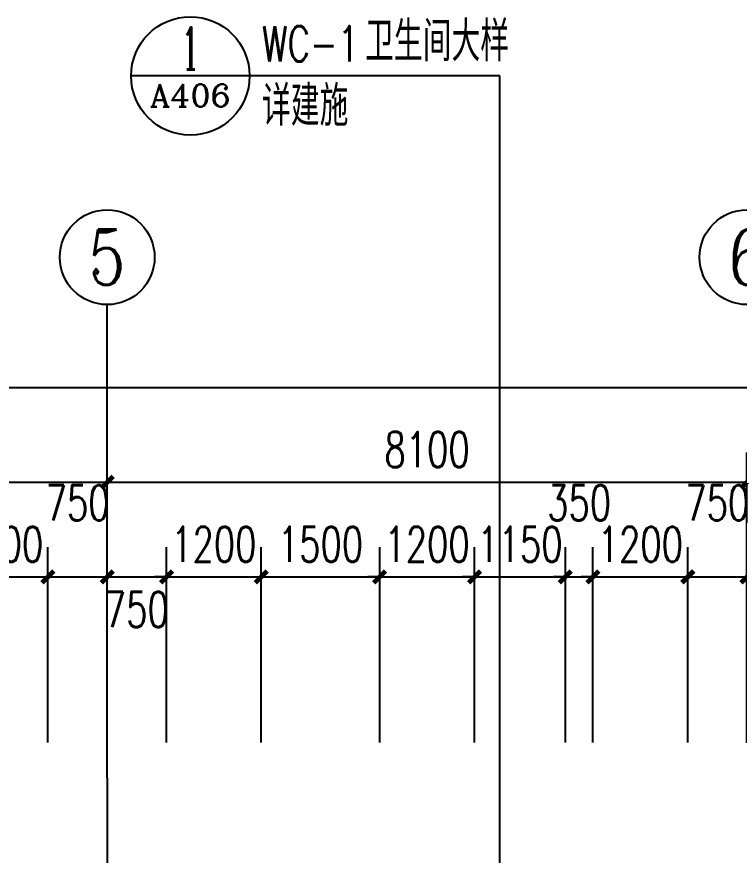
# Model space of a CAD drawing. Extents: x 1738711 to 2346805, y 1189731 to 2516152.
# Drawn here: x 1940140 to 1949287, y 1909483 to 1920105 of the extents above; entities that cross this region are included whole.
import ezdxf
from ezdxf.enums import TextEntityAlignment as Align

# ---------------------------------------------------------------- set-up
doc = ezdxf.new("R2010")
doc.units = 0
doc.header["$LTSCALE"] = 1000
doc.header["$MEASUREMENT"] = 0
for name, color, linetype in [('AXIS', 3, 'Continuous'), ('AXIS_TEXT', 7, 'Continuous'), ('DIM_IDEN', 3, 'Continuous'), ('DOTE', 1, 'Continuous'), ('PUB_DIM', 3, 'Continuous'), ('PUB_TEXT', 7, 'Continuous')]:
    doc.layers.add(name, color=color, linetype=linetype)
doc.styles.add('_TCH_AXIS', font='COMPLEX', dxfattribs={"bigfont": 'GBCBIG'})
doc.styles.add('_TCH_DIM', font='SIMPLEX', dxfattribs={"bigfont": 'GBCBIG'})
doc.styles.add('_TCH_DIM_T3', font='SIMPLEX', dxfattribs={"width": 0.705882, "bigfont": 'GBCBIG'})
doc.styles.add('_TCH_LABEL', font='COMPLEX', dxfattribs={"bigfont": 'GBCBIG'})
doc.styles.add('COMPLEX', font='COMPLEX')
doc.dimstyles.new('_TCH_ARCH&&150', dxfattribs={"dimtxt": 446.25, "dimasz": 150, "dimexe": 375, "dimexo": 450, "dimgap": 189.375, "dimtad": 1, "dimdec": 0, "dimzin": 0, "dimdsep": 46, "dimtxsty": '_TCH_DIM_T3', "dimblk": 'ARCHTICK', "dimcen": 0.09, "dimclrt": 7, "dimazin": 2, "dimtfac": 1, "dimtdec": 0, "dimtix": 1, "dimtmove": 2, "dimatfit": 3, "dimfxl": 1, "dimtolj": 1, "dimtzin": 0, "dimarcsym": 0})

# ---------------------------------------------------------------- blocks, each defined once
blk = doc.blocks.new('_ArchTick')
at = {"color": 0, "linetype": 'ByBlock', "const_width": 0.4}
blk.add_lwpolyline([(-0.5, -0.5), (0.5, 0.5)], dxfattribs=at)
blk = doc.blocks.new('*D2562')
at = {"layer": 'Defpoints', "color": 0, "transparency": 16777216}
for p in [(1940535, 1913009), (1939335, 1910462), (1940535, 1910462)]:
    blk.add_point(p, dxfattribs=at)
at = {"layer": 'PUB_DIM', "color": 0, "lineweight": -2, "transparency": 16777216}
for p, q in [((1939335, 1910912), (1939335, 1913384)), ((1940535, 1910912), (1940535, 1913384)), ((1939335, 1913009), (1939185, 1913009)), ((1939335, 1913009), (1940535, 1913009)), ((1940535, 1913009), (1940685, 1913009))]:
    blk.add_line(p, q, dxfattribs=at)
at = {"layer": 'PUB_DIM', "color": 0, "lineweight": -2, "transparency": 16777216, "xscale": 150, "yscale": 150, "zscale": 150}
blk.add_blockref('_ArchTick', (1939335, 1913009), dxfattribs=at)
at = {"layer": 'PUB_DIM', "color": 0, "lineweight": -2, "transparency": 16777216, "xscale": 150, "yscale": 150, "zscale": 150, "rotation": 180}
blk.add_blockref('_ArchTick', (1940535, 1913009), dxfattribs=at)
at = {"layer": 'PUB_DIM', "color": 7, "transparency": 16777216, "insert": (1939935, 1913422), "char_height": 446.2, "attachment_point": 5, "style": '_TCH_DIM_T3'}
blk.add_mtext('\\A1;1200', dxfattribs=at)
blk = doc.blocks.new('*D2563')
at = {"layer": 'Defpoints', "color": 0, "transparency": 16777216}
for p in [(1941285, 1913009), (1940535, 1910462), (1941285, 1910462)]:
    blk.add_point(p, dxfattribs=at)
at = {"layer": 'PUB_DIM', "color": 0, "lineweight": -2, "transparency": 16777216}
for p, q in [((1940535, 1910912), (1940535, 1913384)), ((1941285, 1910912), (1941285, 1913384)), ((1940535, 1913009), (1941285, 1913009))]:
    blk.add_line(p, q, dxfattribs=at)
at = {"layer": 'PUB_DIM', "color": 0, "lineweight": -2, "transparency": 16777216, "xscale": 150, "yscale": 150, "zscale": 150, "rotation": 180}
blk.add_blockref('_ArchTick', (1940535, 1913009), dxfattribs=at)
at = {"layer": 'PUB_DIM', "color": 0, "lineweight": -2, "transparency": 16777216, "xscale": 150, "yscale": 150, "zscale": 150}
blk.add_blockref('_ArchTick', (1941285, 1913009), dxfattribs=at)
at = {"layer": 'PUB_DIM', "color": 7, "transparency": 16777216, "insert": (1940910, 1913947), "char_height": 446.2, "attachment_point": 5, "style": '_TCH_DIM_T3'}
blk.add_mtext('\\A1;750', dxfattribs=at)
blk = doc.blocks.new('*D2564')
at = {"layer": 'Defpoints', "color": 0, "transparency": 16777216}
for p in [(1942035, 1913009), (1941285, 1910462), (1942035, 1910462)]:
    blk.add_point(p, dxfattribs=at)
at = {"layer": 'PUB_DIM', "color": 0, "lineweight": -2, "transparency": 16777216}
for p, q in [((1941285, 1910912), (1941285, 1913384)), ((1942035, 1910912), (1942035, 1913384)), ((1941285, 1913009), (1942035, 1913009))]:
    blk.add_line(p, q, dxfattribs=at)
at = {"layer": 'PUB_DIM', "color": 0, "lineweight": -2, "transparency": 16777216, "xscale": 150, "yscale": 150, "zscale": 150, "rotation": 180}
blk.add_blockref('_ArchTick', (1941285, 1913009), dxfattribs=at)
at = {"layer": 'PUB_DIM', "color": 0, "lineweight": -2, "transparency": 16777216, "xscale": 150, "yscale": 150, "zscale": 150}
blk.add_blockref('_ArchTick', (1942035, 1913009), dxfattribs=at)
at = {"layer": 'PUB_DIM', "color": 7, "transparency": 16777216, "insert": (1941660, 1912597), "char_height": 446.2, "attachment_point": 5, "style": '_TCH_DIM_T3'}
blk.add_mtext('\\A1;750', dxfattribs=at)
blk = doc.blocks.new('*D2565')
at = {"layer": 'Defpoints', "color": 0, "transparency": 16777216}
for p in [(1943235, 1913009), (1942035, 1910462), (1943235, 1910462)]:
    blk.add_point(p, dxfattribs=at)
at = {"layer": 'PUB_DIM', "color": 0, "lineweight": -2, "transparency": 16777216}
for p, q in [((1942035, 1910912), (1942035, 1913384)), ((1943235, 1910912), (1943235, 1913384)), ((1942035, 1913009), (1941885, 1913009)), ((1942035, 1913009), (1943235, 1913009)), ((1943235, 1913009), (1943385, 1913009))]:
    blk.add_line(p, q, dxfattribs=at)
at = {"layer": 'PUB_DIM', "color": 0, "lineweight": -2, "transparency": 16777216, "xscale": 150, "yscale": 150, "zscale": 150}
blk.add_blockref('_ArchTick', (1942035, 1913009), dxfattribs=at)
at = {"layer": 'PUB_DIM', "color": 0, "lineweight": -2, "transparency": 16777216, "xscale": 150, "yscale": 150, "zscale": 150, "rotation": 180}
blk.add_blockref('_ArchTick', (1943235, 1913009), dxfattribs=at)
at = {"layer": 'PUB_DIM', "color": 7, "transparency": 16777216, "insert": (1942635, 1913422), "char_height": 446.2, "attachment_point": 5, "style": '_TCH_DIM_T3'}
blk.add_mtext('\\A1;1200', dxfattribs=at)
blk = doc.blocks.new('*D2566')
at = {"layer": 'Defpoints', "color": 0, "transparency": 16777216}
for p in [(1944735, 1913009), (1943235, 1910462), (1944735, 1910462)]:
    blk.add_point(p, dxfattribs=at)
at = {"layer": 'PUB_DIM', "color": 0, "lineweight": -2, "transparency": 16777216}
for p, q in [((1943235, 1910912), (1943235, 1913384)), ((1944735, 1910912), (1944735, 1913384)), ((1943235, 1913009), (1944735, 1913009))]:
    blk.add_line(p, q, dxfattribs=at)
at = {"layer": 'PUB_DIM', "color": 0, "lineweight": -2, "transparency": 16777216, "xscale": 150, "yscale": 150, "zscale": 150, "rotation": 180}
blk.add_blockref('_ArchTick', (1943235, 1913009), dxfattribs=at)
at = {"layer": 'PUB_DIM', "color": 0, "lineweight": -2, "transparency": 16777216, "xscale": 150, "yscale": 150, "zscale": 150}
blk.add_blockref('_ArchTick', (1944735, 1913009), dxfattribs=at)
at = {"layer": 'PUB_DIM', "color": 7, "transparency": 16777216, "insert": (1943985, 1913422), "char_height": 446.2, "attachment_point": 5, "style": '_TCH_DIM_T3'}
blk.add_mtext('\\A1;1500', dxfattribs=at)
blk = doc.blocks.new('*D2567')
at = {"layer": 'Defpoints', "color": 0, "transparency": 16777216}
for p in [(1945935, 1913009), (1944735, 1910462), (1945935, 1910462)]:
    blk.add_point(p, dxfattribs=at)
at = {"layer": 'PUB_DIM', "color": 0, "lineweight": -2, "transparency": 16777216}
for p, q in [((1944735, 1910912), (1944735, 1913384)), ((1945935, 1910912), (1945935, 1913384)), ((1944735, 1913009), (1944585, 1913009)), ((1944735, 1913009), (1945935, 1913009)), ((1945935, 1913009), (1946085, 1913009))]:
    blk.add_line(p, q, dxfattribs=at)
at = {"layer": 'PUB_DIM', "color": 0, "lineweight": -2, "transparency": 16777216, "xscale": 150, "yscale": 150, "zscale": 150}
blk.add_blockref('_ArchTick', (1944735, 1913009), dxfattribs=at)
at = {"layer": 'PUB_DIM', "color": 0, "lineweight": -2, "transparency": 16777216, "xscale": 150, "yscale": 150, "zscale": 150, "rotation": 180}
blk.add_blockref('_ArchTick', (1945935, 1913009), dxfattribs=at)
at = {"layer": 'PUB_DIM', "color": 7, "transparency": 16777216, "insert": (1945335, 1913422), "char_height": 446.2, "attachment_point": 5, "style": '_TCH_DIM_T3'}
blk.add_mtext('\\A1;1200', dxfattribs=at)
blk = doc.blocks.new('*D2568')
at = {"layer": 'Defpoints', "color": 0, "transparency": 16777216}
for p in [(1947085, 1913009), (1945935, 1910462), (1947085, 1910462)]:
    blk.add_point(p, dxfattribs=at)
at = {"layer": 'PUB_DIM', "color": 0, "lineweight": -2, "transparency": 16777216}
for p, q in [((1945935, 1910912), (1945935, 1913384)), ((1947085, 1910912), (1947085, 1913384)), ((1945935, 1913009), (1945785, 1913009)), ((1945935, 1913009), (1947085, 1913009)), ((1947085, 1913009), (1947235, 1913009))]:
    blk.add_line(p, q, dxfattribs=at)
at = {"layer": 'PUB_DIM', "color": 0, "lineweight": -2, "transparency": 16777216, "xscale": 150, "yscale": 150, "zscale": 150}
blk.add_blockref('_ArchTick', (1945935, 1913009), dxfattribs=at)
at = {"layer": 'PUB_DIM', "color": 0, "lineweight": -2, "transparency": 16777216, "xscale": 150, "yscale": 150, "zscale": 150, "rotation": 180}
blk.add_blockref('_ArchTick', (1947085, 1913009), dxfattribs=at)
at = {"layer": 'PUB_DIM', "color": 7, "transparency": 16777216, "insert": (1946510, 1913422), "char_height": 446.2, "attachment_point": 5, "style": '_TCH_DIM_T3'}
blk.add_mtext('\\A1;1150', dxfattribs=at)
blk = doc.blocks.new('*D2569')
at = {"layer": 'Defpoints', "color": 0, "transparency": 16777216}
for p in [(1947435, 1913009), (1947085, 1910462), (1947435, 1910462)]:
    blk.add_point(p, dxfattribs=at)
at = {"layer": 'PUB_DIM', "color": 0, "lineweight": -2, "transparency": 16777216}
for p, q in [((1947085, 1910912), (1947085, 1913384)), ((1947435, 1910912), (1947435, 1913384)), ((1947085, 1913009), (1946935, 1913009)), ((1947085, 1913009), (1947435, 1913009)), ((1947435, 1913009), (1947585, 1913009))]:
    blk.add_line(p, q, dxfattribs=at)
at = {"layer": 'PUB_DIM', "color": 0, "lineweight": -2, "transparency": 16777216, "xscale": 150, "yscale": 150, "zscale": 150}
blk.add_blockref('_ArchTick', (1947085, 1913009), dxfattribs=at)
at = {"layer": 'PUB_DIM', "color": 0, "lineweight": -2, "transparency": 16777216, "xscale": 150, "yscale": 150, "zscale": 150, "rotation": 180}
blk.add_blockref('_ArchTick', (1947435, 1913009), dxfattribs=at)
at = {"layer": 'PUB_DIM', "color": 7, "transparency": 16777216, "insert": (1947260, 1913947), "char_height": 446.2, "attachment_point": 5, "style": '_TCH_DIM_T3'}
blk.add_mtext('\\A1;350', dxfattribs=at)
blk = doc.blocks.new('*D2570')
at = {"layer": 'Defpoints', "color": 0, "transparency": 16777216}
for p in [(1948635, 1913009), (1947435, 1910462), (1948635, 1910462)]:
    blk.add_point(p, dxfattribs=at)
at = {"layer": 'PUB_DIM', "color": 0, "lineweight": -2, "transparency": 16777216}
for p, q in [((1947435, 1910912), (1947435, 1913384)), ((1948635, 1910912), (1948635, 1913384)), ((1947435, 1913009), (1947285, 1913009)), ((1947435, 1913009), (1948635, 1913009)), ((1948635, 1913009), (1948785, 1913009))]:
    blk.add_line(p, q, dxfattribs=at)
at = {"layer": 'PUB_DIM', "color": 0, "lineweight": -2, "transparency": 16777216, "xscale": 150, "yscale": 150, "zscale": 150}
blk.add_blockref('_ArchTick', (1947435, 1913009), dxfattribs=at)
at = {"layer": 'PUB_DIM', "color": 0, "lineweight": -2, "transparency": 16777216, "xscale": 150, "yscale": 150, "zscale": 150, "rotation": 180}
blk.add_blockref('_ArchTick', (1948635, 1913009), dxfattribs=at)
at = {"layer": 'PUB_DIM', "color": 7, "transparency": 16777216, "insert": (1948035, 1913422), "char_height": 446.2, "attachment_point": 5, "style": '_TCH_DIM_T3'}
blk.add_mtext('\\A1;1200', dxfattribs=at)
blk = doc.blocks.new('*D2571')
at = {"layer": 'Defpoints', "color": 0, "transparency": 16777216}
for p in [(1949385, 1913009), (1948635, 1910462), (1949385, 1910462)]:
    blk.add_point(p, dxfattribs=at)
at = {"layer": 'PUB_DIM', "color": 0, "lineweight": -2, "transparency": 16777216}
for p, q in [((1948635, 1910912), (1948635, 1913384)), ((1949385, 1910912), (1949385, 1913384)), ((1948635, 1913009), (1949385, 1913009))]:
    blk.add_line(p, q, dxfattribs=at)
at = {"layer": 'PUB_DIM', "color": 0, "lineweight": -2, "transparency": 16777216, "xscale": 150, "yscale": 150, "zscale": 150, "rotation": 180}
blk.add_blockref('_ArchTick', (1948635, 1913009), dxfattribs=at)
at = {"layer": 'PUB_DIM', "color": 0, "lineweight": -2, "transparency": 16777216, "xscale": 150, "yscale": 150, "zscale": 150}
blk.add_blockref('_ArchTick', (1949385, 1913009), dxfattribs=at)
at = {"layer": 'PUB_DIM', "color": 7, "transparency": 16777216, "insert": (1949010, 1913947), "char_height": 446.2, "attachment_point": 5, "style": '_TCH_DIM_T3'}
blk.add_mtext('\\A1;750', dxfattribs=at)
blk = doc.blocks.new('*D2572')
at = {"layer": 'Defpoints', "color": 0, "transparency": 16777216}
for p in [(1950135, 1913009), (1949385, 1910462), (1950135, 1910462)]:
    blk.add_point(p, dxfattribs=at)
at = {"layer": 'PUB_DIM', "color": 0, "lineweight": -2, "transparency": 16777216}
for p, q in [((1949385, 1910912), (1949385, 1913384)), ((1950135, 1910912), (1950135, 1913384)), ((1949385, 1913009), (1950135, 1913009))]:
    blk.add_line(p, q, dxfattribs=at)
at = {"layer": 'PUB_DIM', "color": 0, "lineweight": -2, "transparency": 16777216, "xscale": 150, "yscale": 150, "zscale": 150, "rotation": 180}
blk.add_blockref('_ArchTick', (1949385, 1913009), dxfattribs=at)
at = {"layer": 'PUB_DIM', "color": 0, "lineweight": -2, "transparency": 16777216, "xscale": 150, "yscale": 150, "zscale": 150}
blk.add_blockref('_ArchTick', (1950135, 1913009), dxfattribs=at)
at = {"layer": 'PUB_DIM', "color": 7, "transparency": 16777216, "insert": (1949760, 1912597), "char_height": 446.2, "attachment_point": 5, "style": '_TCH_DIM_T3'}
blk.add_mtext('\\A1;750', dxfattribs=at)
blk = doc.blocks.new('*D2597')
at = {"layer": 'AXIS', "color": 0, "lineweight": -2, "transparency": 16777216}
for p, q in [((1933185, 1910909), (1933185, 1914584)), ((1941285, 1910909), (1941285, 1914584)), ((1933185, 1914209), (1941285, 1914209))]:
    blk.add_line(p, q, dxfattribs=at)
at = {"layer": 'Defpoints', "color": 0, "transparency": 16777216}
for p in [(1941285, 1914209), (1933185, 1910459), (1941285, 1910459)]:
    blk.add_point(p, dxfattribs=at)
at = {"layer": 'AXIS', "color": 0, "lineweight": -2, "transparency": 16777216, "xscale": 150, "yscale": 150, "zscale": 150, "rotation": 180}
blk.add_blockref('_ArchTick', (1933185, 1914209), dxfattribs=at)
at = {"layer": 'AXIS', "color": 0, "lineweight": -2, "transparency": 16777216, "xscale": 150, "yscale": 150, "zscale": 150}
blk.add_blockref('_ArchTick', (1941285, 1914209), dxfattribs=at)
at = {"layer": 'AXIS', "color": 7, "transparency": 16777216, "insert": (1937235, 1914622), "char_height": 446.2, "attachment_point": 5, "style": '_TCH_DIM_T3'}
blk.add_mtext('\\A1;8100', dxfattribs=at)
blk = doc.blocks.new('*D2598')
at = {"layer": 'AXIS', "color": 0, "lineweight": -2, "transparency": 16777216}
for p, q in [((1941285, 1910909), (1941285, 1914584)), ((1949385, 1910909), (1949385, 1914584)), ((1941285, 1914209), (1949385, 1914209))]:
    blk.add_line(p, q, dxfattribs=at)
at = {"layer": 'Defpoints', "color": 0, "transparency": 16777216}
for p in [(1949385, 1914209), (1941285, 1910459), (1949385, 1910459)]:
    blk.add_point(p, dxfattribs=at)
at = {"layer": 'AXIS', "color": 0, "lineweight": -2, "transparency": 16777216, "xscale": 150, "yscale": 150, "zscale": 150, "rotation": 180}
blk.add_blockref('_ArchTick', (1941285, 1914209), dxfattribs=at)
at = {"layer": 'AXIS', "color": 0, "lineweight": -2, "transparency": 16777216, "xscale": 150, "yscale": 150, "zscale": 150}
blk.add_blockref('_ArchTick', (1949385, 1914209), dxfattribs=at)
at = {"layer": 'AXIS', "color": 7, "transparency": 16777216, "insert": (1945335, 1914622), "char_height": 446.2, "attachment_point": 5, "style": '_TCH_DIM_T3'}
blk.add_mtext('\\A1;8100', dxfattribs=at)
blk = doc.blocks.new('*D2604')
at = {"layer": 'AXIS', "color": 0, "lineweight": -2, "transparency": 16777216}
for p, q in [((1932685, 1910912), (1932685, 1915784)), ((1990385, 1910912), (1990385, 1915784)), ((1932685, 1915409), (1990385, 1915409))]:
    blk.add_line(p, q, dxfattribs=at)
at = {"layer": 'Defpoints', "color": 0, "transparency": 16777216}
for p in [(1990385, 1915409), (1932685, 1910462), (1990385, 1910462)]:
    blk.add_point(p, dxfattribs=at)
at = {"layer": 'AXIS', "color": 0, "lineweight": -2, "transparency": 16777216, "xscale": 150, "yscale": 150, "zscale": 150, "rotation": 180}
blk.add_blockref('_ArchTick', (1932685, 1915409), dxfattribs=at)
at = {"layer": 'AXIS', "color": 0, "lineweight": -2, "transparency": 16777216, "xscale": 150, "yscale": 150, "zscale": 150}
blk.add_blockref('_ArchTick', (1990385, 1915409), dxfattribs=at)
at = {"layer": 'AXIS', "color": 7, "transparency": 16777216, "insert": (1961535, 1915822), "char_height": 446.2, "attachment_point": 5, "style": '_TCH_DIM_T3'}
blk.add_mtext('\\A1;57700', dxfattribs=at)
blk = doc.blocks.new('_AXISO')
blk.add_circle((0, 0), 0.5)
at = {"layer": 'AXIS_TEXT', "style": 'COMPLEX', "width": 1.041667}
blk.add_attdef('A', text='', height=0.56, dxfattribs=at).set_placement((-0.25, -0.28), (0.25, -0.28), align=Align.FIT)

msp = doc.modelspace()

# ---------------------------------------------------------------- linework, layer by layer
at = {"layer": 'AXIS'}
msp.add_line((1941284.6, 1910459.1), (1941284.6, 1916459.1), dxfattribs=at)
at = {"layer": 'DIM_IDEN'}
for p, q in [((1943087.2, 1919355.3), (1941587.2, 1919355.3)), ((1946255.5, 1919355.3), (1943087.2, 1919355.3)), ((1946255.5, 1907178.7), (1946255.5, 1919355.3))]:
    msp.add_line(p, q, dxfattribs=at)
msp.add_circle((1942337.2, 1919355.3), 750, dxfattribs=at)
at = {"layer": 'DOTE'}
msp.add_line((1941284.6, 1910459.1), (1941284.6, 1885859.1), dxfattribs=at)

# ---------------------------------------------------------------- block references
at = {"layer": 'AXIS'}
ref = msp.add_blockref('_AXISO', (1941284.6, 1917059.1), dxfattribs=dict(at, xscale=1200, yscale=1200, zscale=1200))
ref.add_attrib('A', '5', dxfattribs={"layer": 'AXIS_TEXT', "ltscale": 0.5, "height": 698.9, "style": '_TCH_AXIS'}).set_placement((1941051.7, 1916709.6), (1941517.6, 1916709.6), align=Align.FIT)
ref = msp.add_blockref('_AXISO', (1949384.6, 1917059.1), dxfattribs=dict(at, xscale=1200, yscale=1200, zscale=1200))
ref.add_attrib('A', '6', dxfattribs={"layer": 'AXIS_TEXT', "ltscale": 0.5, "height": 698.9, "style": '_TCH_AXIS'}).set_placement((1949151.7, 1916709.6), (1949617.6, 1916709.6), align=Align.FIT)

# ---------------------------------------------------------------- texts
at = {"layer": 'PUB_TEXT', "color": 7, "style": '_TCH_DIM'}
for s, p in [('卫生间大样', (1944549.7, 1919540.7)), ('详建施', (1943244.7, 1918723.1))]:
    msp.add_text(s, height=506.38, dxfattribs=at).set_placement(p)
at = {"layer": 'PUB_TEXT', "color": 7, "style": '_TCH_LABEL'}
for s, height, p, p2 in [('1', 535.4, (1942222.5, 1919437.6), (1942451.9, 1919437.6)), ('A406', 283.33, (1941824.5, 1918966.3), (1942849.9, 1918966.3))]:
    msp.add_text(s, height=height, dxfattribs=at).set_placement(p, p2, align=Align.FIT)
at = {"layer": 'PUB_TEXT', "color": 7, "style": '_TCH_DIM', "width": 0.705882}
msp.add_text('WC-1', height=446.25, dxfattribs=at).set_placement((1943244.7, 1919540.7))

# ---------------------------------------------------------------- dimensions: what is measured, and where the dimension line sits
at = {"layer": 'AXIS'}
for p1, p2, distance, picture, middle in [((1932684.6, 1910461.8), (1990384.6, 1910461.8), 4947.3, '*D2604', (1961534.6, 1915821.6)), ((1933184.6, 1910459.1), (1941284.6, 1910459.1), 3750, '*D2597', (1937234.6, 1914621.6)), ((1941284.6, 1910459.1), (1949384.6, 1910459.1), 3750, '*D2598', (1945334.6, 1914621.6))]:
    dim = msp.add_aligned_dim(p1=p1, p2=p2, distance=distance, dimstyle='_TCH_ARCH&&150', dxfattribs=at)
    dim.commit()
    dim.dimension.update_dxf_attribs({"geometry": picture, "text_midpoint": middle})
at = {"layer": 'PUB_DIM'}
for base, p1, p2, picture, middle in [((1941284.6, 1913009.1), (1940534.6, 1910461.8), (1941284.6, 1910461.8), '*D2563', (1940909.6, 1913946.6)), ((1947434.6, 1913009.1), (1947084.6, 1910461.8), (1947434.6, 1910461.8), '*D2569', (1947259.6, 1913946.6)), ((1949384.6, 1913009.1), (1948634.6, 1910461.8), (1949384.6, 1910461.8), '*D2571', (1949009.6, 1913946.6)), ((1942034.6, 1913009.1), (1941284.6, 1910461.8), (1942034.6, 1910461.8), '*D2564', (1941659.6, 1912596.6)), ((1950134.6, 1913009.1), (1949384.6, 1910461.8), (1950134.6, 1910461.8), '*D2572', (1949759.6, 1912596.6))]:
    dim = msp.add_linear_dim(base=base, p1=p1, p2=p2, angle=0, dimstyle='_TCH_ARCH&&150', dxfattribs=at)
    dim.commit()
    dim.dimension.update_dxf_attribs({"geometry": picture, "text_midpoint": middle, "dimtype": 129})
for p1, p2, picture, middle in [((1939334.6, 1910461.8), (1940534.6, 1910461.8), '*D2562', (1939934.6, 1913421.6)), ((1942034.6, 1910461.8), (1943234.6, 1910461.8), '*D2565', (1942634.6, 1913421.6)), ((1943234.6, 1910461.8), (1944734.6, 1910461.8), '*D2566', (1943984.6, 1913421.6)), ((1944734.6, 1910461.8), (1945934.6, 1910461.8), '*D2567', (1945334.6, 1913421.6)), ((1945934.6, 1910461.8), (1947084.6, 1910461.8), '*D2568', (1946509.6, 1913421.6)), ((1947434.6, 1910461.8), (1948634.6, 1910461.8), '*D2570', (1948034.6, 1913421.6))]:
    dim = msp.add_aligned_dim(p1=p1, p2=p2, distance=2547.3, dimstyle='_TCH_ARCH&&150', dxfattribs=at)
    dim.commit()
    dim.dimension.update_dxf_attribs({"geometry": picture, "text_midpoint": middle})

doc.saveas('drawing.dxf')
